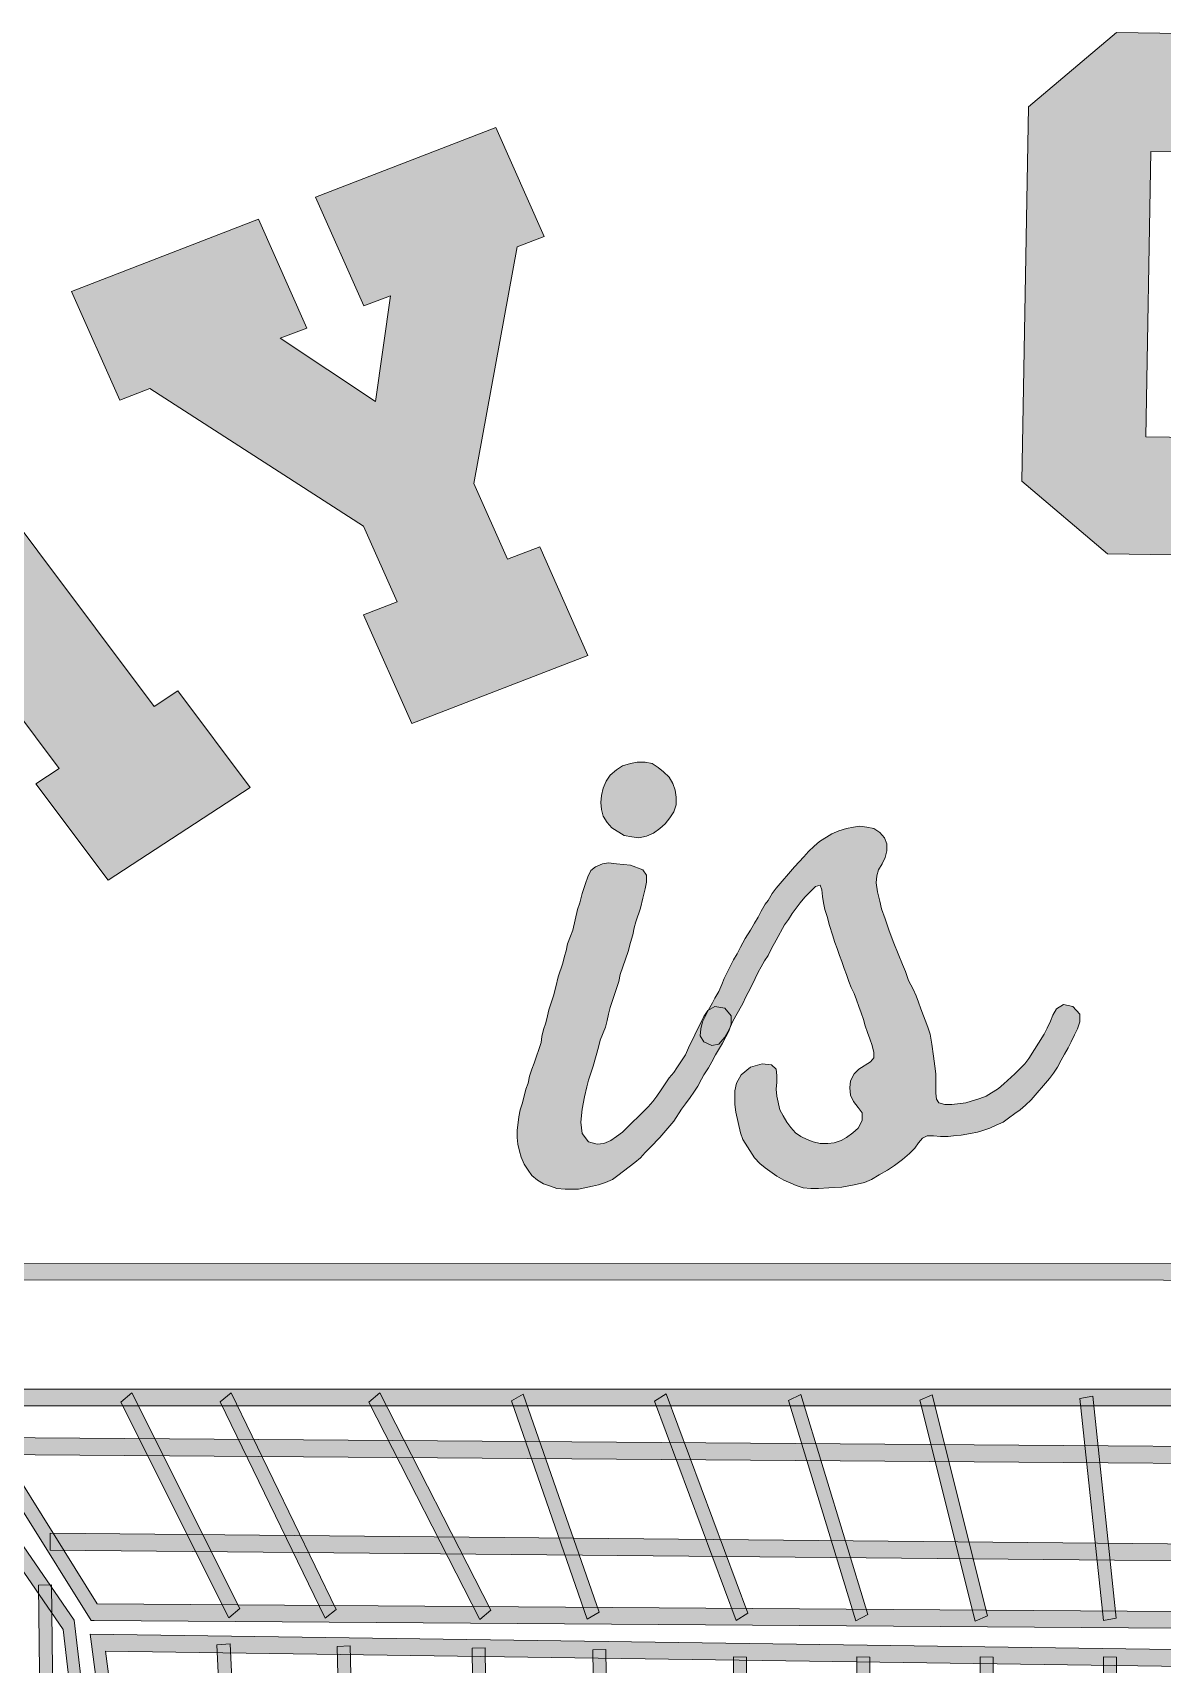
# Model space of a CAD drawing. Header units: inches. Extents: x 0.5 to 14.5, y -16.1 to -0.8.
# Drawn here: x 2.88 to 7.5, y -7.49 to -0.82 of the extents above; entities that cross this region are included whole.
import ezdxf

# ---------------------------------------------------------------- set-up
doc = ezdxf.new("R2010")
doc.units = ezdxf.units.IN
doc.header["$MEASUREMENT"] = 0
doc.layers.add('Layer 1', color=7, linetype='Continuous')

# ---------------------------------------------------------------- blocks, each defined once
blk = doc.blocks.new('block 6')
at = {"layer": 'Layer 1', "true_color": 0xc69c6d}
h = blk.add_hatch(color=33, dxfattribs=at)
h.dxf.hatch_style = 2
edge = h.paths.add_edge_path()
edge.add_spline(control_points=[(2.0844, -12.6171), (2.0844, -12.6171), (2.0844, -6.116), (2.0844, -6.116), (2.0844, -6.116), (2.0875, -6.0999), (2.0875, -6.0999), (2.1406, -5.9713), (2.2119, -5.8903), (2.3134, -5.8511), (2.3134, -5.8511), (12.6945, -5.8527), (12.6945, -5.8527), (12.788, -5.8903), (12.8593, -5.9711), (12.9125, -6.0998), (12.9125, -6.0998), (12.9156, -12.6171), (12.9156, -12.6171), (12.9156, -12.6171), (12.4864, -12.6171), (12.4864, -12.6171), (12.4864, -12.6171), (12.4864, -6.4326), (12.4864, -6.4326), (12.4864, -6.4326), (2.5136, -6.4326), (2.5136, -6.4326), (2.5136, -6.4326), (2.5136, -12.6171), (2.5136, -12.6171), (2.5136, -12.6171), (2.0844, -12.6171), (2.0844, -12.6171), (2.0844, -12.6171), (2.0844, -12.6171), (2.0844, -12.6171)], knot_values=[0, 0, 0, 0, 1, 1, 1, 2, 2, 2, 3, 3, 3, 4, 4, 4, 5, 5, 5, 6, 6, 6, 7, 7, 7, 8, 8, 8, 9, 9, 9, 10, 10, 10, 11, 11, 11, 12, 12, 12, 12], degree=3, periodic=1)
edge = h.paths.add_edge_path()
edge.add_spline(control_points=[(2.4603, -12.5484), (2.4603, -12.5484), (2.4603, -6.3639), (2.4603, -6.3639), (2.4603, -6.3639), (12.5396, -6.3639), (12.5396, -6.3639), (12.5396, -6.3639), (12.5396, -12.5484), (12.5396, -12.5484), (12.5396, -12.5484), (12.8623, -12.5484), (12.8623, -12.5484), (12.8623, -12.5484), (12.8623, -6.1248), (12.8623, -6.1248), (12.8159, -6.0157), (12.7575, -5.9501), (12.6866, -5.9199), (12.6866, -5.9199), (2.3213, -5.9183), (2.3213, -5.9183), (2.2424, -5.9501), (2.184, -6.0157), (2.1377, -6.1248), (2.1377, -6.1248), (2.1377, -12.5484), (2.1377, -12.5484), (2.1377, -12.5484), (2.4603, -12.5484), (2.4603, -12.5484), (2.4603, -12.5484), (2.4603, -12.5484), (2.4603, -12.5484)], knot_values=[0, 0, 0, 0, 1, 1, 1, 2, 2, 2, 3, 3, 3, 4, 4, 4, 5, 5, 5, 6, 6, 6, 7, 7, 7, 8, 8, 8, 9, 9, 9, 10, 10, 10, 11, 11, 11, 11], degree=3, periodic=1)
at = {"layer": 'Layer 1', "lineweight": 0}
for points, knots in [([(2.0844, -12.6171), (2.0844, -12.6171), (2.0844, -6.116), (2.0844, -6.116), (2.0844, -6.116), (2.0875, -6.0999), (2.0875, -6.0999), (2.1406, -5.9713), (2.2119, -5.8903), (2.3134, -5.8511), (2.3134, -5.8511), (12.6945, -5.8527), (12.6945, -5.8527), (12.788, -5.8903), (12.8593, -5.9711), (12.9125, -6.0998), (12.9125, -6.0998), (12.9156, -12.6171), (12.9156, -12.6171), (12.9156, -12.6171), (12.4864, -12.6171), (12.4864, -12.6171), (12.4864, -12.6171), (12.4864, -6.4326), (12.4864, -6.4326), (12.4864, -6.4326), (2.5136, -6.4326), (2.5136, -6.4326), (2.5136, -6.4326), (2.5136, -12.6171), (2.5136, -12.6171), (2.5136, -12.6171), (2.0844, -12.6171), (2.0844, -12.6171), (2.0844, -12.6171), (2.0844, -12.6171), (2.0844, -12.6171)], [0, 0, 0, 0, 1, 1, 1, 2, 2, 2, 3, 3, 3, 4, 4, 4, 5, 5, 5, 6, 6, 6, 7, 7, 7, 8, 8, 8, 9, 9, 9, 10, 10, 10, 11, 11, 11, 12, 12, 12, 12]), ([(2.4603, -12.5484), (2.4603, -12.5484), (2.4603, -6.3639), (2.4603, -6.3639), (2.4603, -6.3639), (12.5396, -6.3639), (12.5396, -6.3639), (12.5396, -6.3639), (12.5396, -12.5484), (12.5396, -12.5484), (12.5396, -12.5484), (12.8623, -12.5484), (12.8623, -12.5484), (12.8623, -12.5484), (12.8623, -6.1248), (12.8623, -6.1248), (12.8159, -6.0157), (12.7575, -5.9501), (12.6866, -5.9199), (12.6866, -5.9199), (2.3213, -5.9183), (2.3213, -5.9183), (2.2424, -5.9501), (2.184, -6.0157), (2.1377, -6.1248), (2.1377, -6.1248), (2.1377, -12.5484), (2.1377, -12.5484), (2.1377, -12.5484), (2.4603, -12.5484), (2.4603, -12.5484), (2.4603, -12.5484), (2.4603, -12.5484), (2.4603, -12.5484)], [0, 0, 0, 0, 1, 1, 1, 2, 2, 2, 3, 3, 3, 4, 4, 4, 5, 5, 5, 6, 6, 6, 7, 7, 7, 8, 8, 8, 9, 9, 9, 10, 10, 10, 11, 11, 11, 11])]:
    blk.add_open_spline(points, degree=3, knots=knots, dxfattribs=at)
blk = doc.blocks.new('block 5')
at = {"layer": 'Layer 1'}
blk.add_blockref('block 6', (0, 0), dxfattribs=at)
blk = doc.blocks.new('block 4')
at = {"layer": 'Layer 1'}
blk.add_blockref('block 5', (0, 0), dxfattribs=at)
blk = doc.blocks.new('block 9')
at = {"layer": 'Layer 1', "true_color": 0xc69c6d}
h = blk.add_hatch(color=33, dxfattribs=at)
h.dxf.hatch_style = 2
h.paths.add_polyline_path([(2.4603, -12.6523), (2.4603, -12.2568), (3.4771, -11.3665), (3.0097, -7.346), (2.4603, -6.5481), (2.4603, -6.3639), (2.6006, -6.3639), (3.1491, -7.241), (11.756, -7.3022), (12.3758, -6.3639), (12.5396, -6.3639), (12.5396, -6.6284), (11.9245, -7.384), (11.5343, -11.3517), (12.5396, -12.3194), (12.5396, -12.6511), (11.4135, -11.5709), (3.6341, -11.4942)])
h.paths.add_polyline_path([(12.4864, -12.3538), (11.4775, -11.3829), (11.8729, -7.3632), (11.8742, -7.3509), (12.4864, -6.5989), (12.4864, -6.4326), (12.4004, -6.4326), (11.7805, -7.3712), (3.1362, -7.3096), (3.1235, -7.3095), (2.5752, -6.4326), (2.5136, -6.4326), (2.5136, -6.5221), (3.0547, -7.308), (3.5348, -11.399), (2.5136, -12.2933), (2.5136, -12.5132), (3.609, -11.4324), (3.6163, -11.4252), (11.4227, -11.5023), (12.4864, -12.5144)])
h.paths.add_polyline_path([(11.3983, -11.3711), (3.6608, -11.3095), (3.6385, -11.3093), (3.1249, -7.4057), (3.1195, -7.3652), (11.7745, -7.4874)])
h.paths.add_polyline_path([(11.7141, -7.5553), (3.1827, -7.4347), (3.6835, -11.2409), (11.3513, -11.3021)])
at = {"layer": 'Layer 1', "lineweight": 0}
for points in [[(2.4603, -12.6523), (2.4603, -12.2568), (3.4771, -11.3665), (3.0097, -7.346), (2.4603, -6.5481), (2.4603, -6.3639), (2.6006, -6.3639), (3.1491, -7.241), (11.756, -7.3022), (12.3758, -6.3639), (12.5396, -6.3639), (12.5396, -6.6284), (11.9245, -7.384), (11.5343, -11.3517), (12.5396, -12.3194), (12.5396, -12.6511), (11.4135, -11.5709), (3.6341, -11.4942), (2.4603, -12.6523), (2.4603, -12.6523)], [(12.4864, -12.3538), (11.4775, -11.3829), (11.8729, -7.3632), (11.8742, -7.3509), (12.4864, -6.5989), (12.4864, -6.4326), (12.4004, -6.4326), (11.7805, -7.3712), (3.1362, -7.3096), (3.1235, -7.3095), (2.5752, -6.4326), (2.5136, -6.4326), (2.5136, -6.5221), (3.0547, -7.308), (3.5348, -11.399), (2.5136, -12.2933), (2.5136, -12.5132), (3.609, -11.4324), (3.6163, -11.4252), (11.4227, -11.5023), (12.4864, -12.5144), (12.4864, -12.3538), (12.4864, -12.3538)], [(11.3983, -11.3711), (3.6608, -11.3095), (3.6385, -11.3093), (3.1249, -7.4057), (3.1195, -7.3652), (11.7745, -7.4874), (11.3983, -11.3711), (11.3983, -11.3711)], [(11.7141, -7.5553), (3.1827, -7.4347), (3.6835, -11.2409), (11.3513, -11.3021), (11.7141, -7.5553), (11.7141, -7.5553)]]:
    blk.add_lwpolyline(points, dxfattribs=at)
blk = doc.blocks.new('block 8')
at = {"layer": 'Layer 1'}
blk.add_blockref('block 9', (0, 0), dxfattribs=at)
blk = doc.blocks.new('block 7')
at = {"layer": 'Layer 1'}
blk.add_blockref('block 8', (0, 0), dxfattribs=at)
blk = doc.blocks.new('block 12')
at = {"layer": 'Layer 1', "true_color": 0xc69c6d}
h = blk.add_hatch(color=33, dxfattribs=at)
h.dxf.hatch_style = 2
h.paths.add_polyline_path([(12.2102, -6.702), (12.2104, -6.6333), (2.7119, -6.562), (2.7117, -6.6307)])
at = {"layer": 'Layer 1', "lineweight": 0}
blk.add_lwpolyline([(12.2102, -6.702), (12.2104, -6.6333), (2.7119, -6.562), (2.7117, -6.6307), (12.2102, -6.702), (12.2102, -6.702)], dxfattribs=at)
blk = doc.blocks.new('block 11')
at = {"layer": 'Layer 1'}
blk.add_blockref('block 12', (0, 0), dxfattribs=at)
blk = doc.blocks.new('block 10')
at = {"layer": 'Layer 1'}
blk.add_blockref('block 11', (0, 0), dxfattribs=at)
blk = doc.blocks.new('block 15')
at = {"layer": 'Layer 1', "true_color": 0xc69c6d}
h = blk.add_hatch(color=33, dxfattribs=at)
h.dxf.hatch_style = 2
h.paths.add_polyline_path([(11.9424, -7.107), (11.9428, -7.0382), (2.9564, -6.9528), (2.956, -7.0216)])
at = {"layer": 'Layer 1', "lineweight": 0}
blk.add_lwpolyline([(11.9424, -7.107), (11.9428, -7.0382), (2.9564, -6.9528), (2.956, -7.0216), (11.9424, -7.107), (11.9424, -7.107)], dxfattribs=at)
blk = doc.blocks.new('block 14')
at = {"layer": 'Layer 1'}
blk.add_blockref('block 15', (0, 0), dxfattribs=at)
blk = doc.blocks.new('block 13')
at = {"layer": 'Layer 1'}
blk.add_blockref('block 14', (0, 0), dxfattribs=at)
blk = doc.blocks.new('block 42')
at = {"layer": 'Layer 1', "true_color": 0xc69c6d}
h = blk.add_hatch(color=33, dxfattribs=at)
h.dxf.hatch_style = 2
h.paths.add_polyline_path([(7.2589, -7.3093), (7.3118, -7.3002), (7.2164, -6.3937), (7.1635, -6.4028)])
at = {"layer": 'Layer 1', "lineweight": 0}
blk.add_lwpolyline([(7.2589, -7.3093), (7.3118, -7.3002), (7.2164, -6.3937), (7.1635, -6.4028), (7.2589, -7.3093), (7.2589, -7.3093)], dxfattribs=at)
blk = doc.blocks.new('block 41')
at = {"layer": 'Layer 1'}
blk.add_blockref('block 42', (0, 0), dxfattribs=at)
blk = doc.blocks.new('block 40')
at = {"layer": 'Layer 1'}
blk.add_blockref('block 41', (0, 0), dxfattribs=at)
blk = doc.blocks.new('block 45')
at = {"layer": 'Layer 1', "true_color": 0xc69c6d}
h = blk.add_hatch(color=33, dxfattribs=at)
h.dxf.hatch_style = 2
h.paths.add_polyline_path([(6.7353, -7.3116), (6.7861, -7.2904), (6.5597, -6.3877), (6.5089, -6.4089)])
at = {"layer": 'Layer 1', "lineweight": 0}
blk.add_lwpolyline([(6.7353, -7.3116), (6.7861, -7.2904), (6.5597, -6.3877), (6.5089, -6.4089), (6.7353, -7.3116), (6.7353, -7.3116)], dxfattribs=at)
blk = doc.blocks.new('block 44')
at = {"layer": 'Layer 1'}
blk.add_blockref('block 45', (0, 0), dxfattribs=at)
blk = doc.blocks.new('block 43')
at = {"layer": 'Layer 1'}
blk.add_blockref('block 44', (0, 0), dxfattribs=at)
blk = doc.blocks.new('block 48')
at = {"layer": 'Layer 1', "true_color": 0xc69c6d}
h = blk.add_hatch(color=33, dxfattribs=at)
h.dxf.hatch_style = 2
h.paths.add_polyline_path([(6.2474, -7.3101), (6.2969, -7.2849), (6.0225, -6.3857), (5.973, -6.4109)])
at = {"layer": 'Layer 1', "lineweight": 0}
blk.add_lwpolyline([(6.2474, -7.3101), (6.2969, -7.2849), (6.0225, -6.3857), (5.973, -6.4109), (6.2474, -7.3101), (6.2474, -7.3101)], dxfattribs=at)
blk = doc.blocks.new('block 47')
at = {"layer": 'Layer 1'}
blk.add_blockref('block 48', (0, 0), dxfattribs=at)
blk = doc.blocks.new('block 46')
at = {"layer": 'Layer 1'}
blk.add_blockref('block 47', (0, 0), dxfattribs=at)
blk = doc.blocks.new('block 51')
at = {"layer": 'Layer 1', "true_color": 0xc69c6d}
h = blk.add_hatch(color=33, dxfattribs=at)
h.dxf.hatch_style = 2
h.paths.add_polyline_path([(5.759, -7.3089), (5.8071, -7.2791), (5.4734, -6.3834), (5.4253, -6.4132)])
at = {"layer": 'Layer 1', "lineweight": 0}
blk.add_lwpolyline([(5.759, -7.3089), (5.8071, -7.2791), (5.4734, -6.3834), (5.4253, -6.4132), (5.759, -7.3089), (5.759, -7.3089)], dxfattribs=at)
blk = doc.blocks.new('block 50')
at = {"layer": 'Layer 1'}
blk.add_blockref('block 51', (0, 0), dxfattribs=at)
blk = doc.blocks.new('block 49')
at = {"layer": 'Layer 1'}
blk.add_blockref('block 50', (0, 0), dxfattribs=at)
blk = doc.blocks.new('block 54')
at = {"layer": 'Layer 1', "true_color": 0xc69c6d}
h = blk.add_hatch(color=33, dxfattribs=at)
h.dxf.hatch_style = 2
h.paths.add_polyline_path([(5.1505, -7.3038), (5.1992, -7.2756), (4.8894, -6.3842), (4.8407, -6.4124)])
at = {"layer": 'Layer 1', "lineweight": 0}
blk.add_lwpolyline([(5.1505, -7.3038), (5.1992, -7.2756), (4.8894, -6.3842), (4.8407, -6.4124), (5.1505, -7.3038), (5.1505, -7.3038)], dxfattribs=at)
blk = doc.blocks.new('block 53')
at = {"layer": 'Layer 1'}
blk.add_blockref('block 54', (0, 0), dxfattribs=at)
blk = doc.blocks.new('block 52')
at = {"layer": 'Layer 1'}
blk.add_blockref('block 53', (0, 0), dxfattribs=at)
blk = doc.blocks.new('block 57')
at = {"layer": 'Layer 1', "true_color": 0xc69c6d}
h = blk.add_hatch(color=33, dxfattribs=at)
h.dxf.hatch_style = 2
h.paths.add_polyline_path([(4.7118, -7.3056), (4.7563, -7.2677), (4.3031, -6.3793), (4.2586, -6.4172)])
at = {"layer": 'Layer 1', "lineweight": 0}
blk.add_lwpolyline([(4.7118, -7.3056), (4.7563, -7.2677), (4.3031, -6.3793), (4.2586, -6.4172), (4.7118, -7.3056), (4.7118, -7.3056)], dxfattribs=at)
blk = doc.blocks.new('block 56')
at = {"layer": 'Layer 1'}
blk.add_blockref('block 57', (0, 0), dxfattribs=at)
blk = doc.blocks.new('block 55')
at = {"layer": 'Layer 1'}
blk.add_blockref('block 56', (0, 0), dxfattribs=at)
blk = doc.blocks.new('block 60')
at = {"layer": 'Layer 1', "true_color": 0xc69c6d}
h = blk.add_hatch(color=33, dxfattribs=at)
h.dxf.hatch_style = 2
h.paths.add_polyline_path([(4.0793, -7.3003), (4.1245, -7.2638), (3.6954, -6.38), (3.6503, -6.4165)])
at = {"layer": 'Layer 1', "lineweight": 0}
blk.add_lwpolyline([(4.0793, -7.3003), (4.1245, -7.2638), (3.6954, -6.38), (3.6503, -6.4165), (4.0793, -7.3003), (4.0793, -7.3003)], dxfattribs=at)
blk = doc.blocks.new('block 59')
at = {"layer": 'Layer 1'}
blk.add_blockref('block 60', (0, 0), dxfattribs=at)
blk = doc.blocks.new('block 58')
at = {"layer": 'Layer 1'}
blk.add_blockref('block 59', (0, 0), dxfattribs=at)
blk = doc.blocks.new('block 63')
at = {"layer": 'Layer 1', "true_color": 0xc69c6d}
h = blk.add_hatch(color=33, dxfattribs=at)
h.dxf.hatch_style = 2
h.paths.add_polyline_path([(3.6862, -7.2979), (3.7309, -7.2606), (3.2899, -6.3796), (3.2452, -6.417)])
at = {"layer": 'Layer 1', "lineweight": 0}
blk.add_lwpolyline([(3.6862, -7.2979), (3.7309, -7.2606), (3.2899, -6.3796), (3.2452, -6.417), (3.6862, -7.2979), (3.6862, -7.2979)], dxfattribs=at)
blk = doc.blocks.new('block 62')
at = {"layer": 'Layer 1'}
blk.add_blockref('block 63', (0, 0), dxfattribs=at)
blk = doc.blocks.new('block 61')
at = {"layer": 'Layer 1'}
blk.add_blockref('block 62', (0, 0), dxfattribs=at)
blk = doc.blocks.new('block 117')
at = {"layer": 'Layer 1', "true_color": 0xc69c6d}
h = blk.add_hatch(color=33, dxfattribs=at)
h.dxf.hatch_style = 2
h.paths.add_polyline_path([(7.2939, -11.3041), (7.3123, -7.4586), (7.259, -7.4581), (7.2406, -11.3035)])
at = {"layer": 'Layer 1', "lineweight": 0}
blk.add_lwpolyline([(7.2939, -11.3041), (7.3123, -7.4586), (7.259, -7.4581), (7.2406, -11.3035), (7.2939, -11.3041), (7.2939, -11.3041)], dxfattribs=at)
blk = doc.blocks.new('block 116')
at = {"layer": 'Layer 1'}
blk.add_blockref('block 117', (0, 0), dxfattribs=at)
blk = doc.blocks.new('block 115')
at = {"layer": 'Layer 1'}
blk.add_blockref('block 116', (0, 0), dxfattribs=at)
blk = doc.blocks.new('block 120')
at = {"layer": 'Layer 1', "true_color": 0xc69c6d}
h = blk.add_hatch(color=33, dxfattribs=at)
h.dxf.hatch_style = 2
h.paths.add_polyline_path([(6.7901, -11.3041), (6.8086, -7.4586), (6.7553, -7.4581), (6.7369, -11.3035)])
at = {"layer": 'Layer 1', "lineweight": 0}
blk.add_lwpolyline([(6.7901, -11.3041), (6.8086, -7.4586), (6.7553, -7.4581), (6.7369, -11.3035), (6.7901, -11.3041), (6.7901, -11.3041)], dxfattribs=at)
blk = doc.blocks.new('block 119')
at = {"layer": 'Layer 1'}
blk.add_blockref('block 120', (0, 0), dxfattribs=at)
blk = doc.blocks.new('block 118')
at = {"layer": 'Layer 1'}
blk.add_blockref('block 119', (0, 0), dxfattribs=at)
blk = doc.blocks.new('block 123')
at = {"layer": 'Layer 1', "true_color": 0xc69c6d}
h = blk.add_hatch(color=33, dxfattribs=at)
h.dxf.hatch_style = 2
h.paths.add_polyline_path([(6.2864, -11.3041), (6.3048, -7.4586), (6.2516, -7.4581), (6.2331, -11.3035)])
at = {"layer": 'Layer 1', "lineweight": 0}
blk.add_lwpolyline([(6.2864, -11.3041), (6.3048, -7.4586), (6.2516, -7.4581), (6.2331, -11.3035), (6.2864, -11.3041), (6.2864, -11.3041)], dxfattribs=at)
blk = doc.blocks.new('block 122')
at = {"layer": 'Layer 1'}
blk.add_blockref('block 123', (0, 0), dxfattribs=at)
blk = doc.blocks.new('block 121')
at = {"layer": 'Layer 1'}
blk.add_blockref('block 122', (0, 0), dxfattribs=at)
blk = doc.blocks.new('block 126')
at = {"layer": 'Layer 1', "true_color": 0xc69c6d}
h = blk.add_hatch(color=33, dxfattribs=at)
h.dxf.hatch_style = 2
h.paths.add_polyline_path([(5.7827, -11.3041), (5.8011, -7.4586), (5.7478, -7.4581), (5.7294, -11.3035)])
at = {"layer": 'Layer 1', "lineweight": 0}
blk.add_lwpolyline([(5.7827, -11.3041), (5.8011, -7.4586), (5.7478, -7.4581), (5.7294, -11.3035), (5.7827, -11.3041), (5.7827, -11.3041)], dxfattribs=at)
blk = doc.blocks.new('block 125')
at = {"layer": 'Layer 1'}
blk.add_blockref('block 126', (0, 0), dxfattribs=at)
blk = doc.blocks.new('block 124')
at = {"layer": 'Layer 1'}
blk.add_blockref('block 125', (0, 0), dxfattribs=at)
blk = doc.blocks.new('block 129')
at = {"layer": 'Layer 1', "true_color": 0xc69c6d}
h = blk.add_hatch(color=33, dxfattribs=at)
h.dxf.hatch_style = 2
h.paths.add_polyline_path([(5.2257, -11.3045), (5.279, -11.3031), (5.2259, -7.4283), (5.1727, -7.4296)])
at = {"layer": 'Layer 1', "lineweight": 0}
blk.add_lwpolyline([(5.2257, -11.3045), (5.279, -11.3031), (5.2259, -7.4283), (5.1727, -7.4296), (5.2257, -11.3045), (5.2257, -11.3045)], dxfattribs=at)
blk = doc.blocks.new('block 128')
at = {"layer": 'Layer 1'}
blk.add_blockref('block 129', (0, 0), dxfattribs=at)
blk = doc.blocks.new('block 127')
at = {"layer": 'Layer 1'}
blk.add_blockref('block 128', (0, 0), dxfattribs=at)
blk = doc.blocks.new('block 132')
at = {"layer": 'Layer 1', "true_color": 0xc69c6d}
h = blk.add_hatch(color=33, dxfattribs=at)
h.dxf.hatch_style = 2
h.paths.add_polyline_path([(4.722, -11.3043), (4.7753, -11.3033), (4.734, -7.4215), (4.6808, -7.4225)])
at = {"layer": 'Layer 1', "lineweight": 0}
blk.add_lwpolyline([(4.722, -11.3043), (4.7753, -11.3033), (4.734, -7.4215), (4.6808, -7.4225), (4.722, -11.3043), (4.722, -11.3043)], dxfattribs=at)
blk = doc.blocks.new('block 131')
at = {"layer": 'Layer 1'}
blk.add_blockref('block 132', (0, 0), dxfattribs=at)
blk = doc.blocks.new('block 130')
at = {"layer": 'Layer 1'}
blk.add_blockref('block 131', (0, 0), dxfattribs=at)
blk = doc.blocks.new('block 135')
at = {"layer": 'Layer 1', "true_color": 0xc69c6d}
h = blk.add_hatch(color=33, dxfattribs=at)
h.dxf.hatch_style = 2
h.paths.add_polyline_path([(4.2182, -11.3049), (4.2715, -11.3027), (4.1827, -7.4131), (4.1295, -7.4153)])
at = {"layer": 'Layer 1', "lineweight": 0}
blk.add_lwpolyline([(4.2182, -11.3049), (4.2715, -11.3027), (4.1827, -7.4131), (4.1295, -7.4153), (4.2182, -11.3049), (4.2182, -11.3049)], dxfattribs=at)
blk = doc.blocks.new('block 134')
at = {"layer": 'Layer 1'}
blk.add_blockref('block 135', (0, 0), dxfattribs=at)
blk = doc.blocks.new('block 133')
at = {"layer": 'Layer 1'}
blk.add_blockref('block 134', (0, 0), dxfattribs=at)
blk = doc.blocks.new('block 138')
at = {"layer": 'Layer 1', "true_color": 0xc69c6d}
h = blk.add_hatch(color=33, dxfattribs=at)
h.dxf.hatch_style = 2
h.paths.add_polyline_path([(3.8219, -11.2787), (3.8751, -11.2744), (3.6913, -7.4051), (3.638, -7.4094)])
at = {"layer": 'Layer 1', "lineweight": 0}
blk.add_lwpolyline([(3.8219, -11.2787), (3.8751, -11.2744), (3.6913, -7.4051), (3.638, -7.4094), (3.8219, -11.2787), (3.8219, -11.2787)], dxfattribs=at)
blk = doc.blocks.new('block 137')
at = {"layer": 'Layer 1'}
blk.add_blockref('block 138', (0, 0), dxfattribs=at)
blk = doc.blocks.new('block 136')
at = {"layer": 'Layer 1'}
blk.add_blockref('block 137', (0, 0), dxfattribs=at)
blk = doc.blocks.new('block 141')
at = {"layer": 'Layer 1', "true_color": 0xc69c6d}
h = blk.add_hatch(color=33, dxfattribs=at)
h.dxf.hatch_style = 2
h.paths.add_polyline_path([(3.1305, -7.8241), (3.1544, -7.7626), (2.499, -7.3367), (2.475, -7.3982)])
at = {"layer": 'Layer 1', "lineweight": 0}
blk.add_lwpolyline([(3.1305, -7.8241), (3.1544, -7.7626), (2.499, -7.3367), (2.475, -7.3982), (3.1305, -7.8241), (3.1305, -7.8241)], dxfattribs=at)
blk = doc.blocks.new('block 140')
at = {"layer": 'Layer 1'}
blk.add_blockref('block 141', (0, 0), dxfattribs=at)
blk = doc.blocks.new('block 139')
at = {"layer": 'Layer 1'}
blk.add_blockref('block 140', (0, 0), dxfattribs=at)
blk = doc.blocks.new('block 162')
at = {"layer": 'Layer 1', "true_color": 0xc69c6d}
h = blk.add_hatch(color=33, dxfattribs=at)
h.dxf.hatch_style = 2
h.paths.add_polyline_path([(2.9639, -11.8525), (3.0172, -11.8514), (2.9619, -7.1639), (2.9086, -7.165)])
at = {"layer": 'Layer 1', "lineweight": 0}
blk.add_lwpolyline([(2.9639, -11.8525), (3.0172, -11.8514), (2.9619, -7.1639), (2.9086, -7.165), (2.9639, -11.8525), (2.9639, -11.8525)], dxfattribs=at)
blk = doc.blocks.new('block 161')
at = {"layer": 'Layer 1'}
blk.add_blockref('block 162', (0, 0), dxfattribs=at)
blk = doc.blocks.new('block 160')
at = {"layer": 'Layer 1'}
blk.add_blockref('block 161', (0, 0), dxfattribs=at)
blk = doc.blocks.new('block 3')
at = {"layer": 'Layer 1'}
for name in ['block 4', 'block 7', 'block 61', 'block 58', 'block 55', 'block 52', 'block 49', 'block 46', 'block 43', 'block 40', 'block 10', 'block 13', 'block 160', 'block 139', 'block 136', 'block 133', 'block 130', 'block 127', 'block 124', 'block 121', 'block 118', 'block 115']:
    blk.add_blockref(name, (0, 0), dxfattribs=at)
blk = doc.blocks.new('block 189')
at = {"layer": 'Layer 1', "true_color": 0xfbb03b}
h = blk.add_hatch(color=40, dxfattribs=at)
h.dxf.hatch_style = 2
h.paths.add_polyline_path([(5.7382, -4.8394), (5.7382, -4.8737), (5.7287, -4.9018), (5.7033, -4.9518), (5.6749, -4.9986), (5.659, -5.0267), (5.6464, -5.0517), (5.6274, -5.0798), (5.6179, -5.0985), (5.602, -5.1266), (5.5862, -5.1516), (5.5704, -5.1734), (5.5514, -5.1984), (5.5355, -5.2203), (5.5039, -5.2702), (5.4469, -5.3358), (5.4089, -5.3764), (5.3867, -5.3982), (5.3678, -5.4201), (5.3456, -5.4388), (5.2759, -5.4919), (5.2538, -5.5075), (5.2253, -5.52), (5.1968, -5.5294), (5.1715, -5.5356), (5.1145, -5.5481), (5.0606, -5.5481), (5.0258, -5.545), (5.0005, -5.5356), (4.972, -5.5263), (4.9467, -5.5106), (4.9245, -5.4919), (4.9087, -5.4701), (4.8928, -5.4451), (4.8802, -5.417), (4.8738, -5.392), (4.8675, -5.3639), (4.8643, -5.3358), (4.8643, -5.3077), (4.8707, -5.2515), (4.877, -5.2234), (4.8865, -5.1953), (4.8992, -5.1391), (4.9087, -5.1141), (4.915, -5.086), (4.9245, -5.0579), (4.934, -5.0329), (4.9625, -4.9486), (4.9656, -4.9237), (4.972, -4.8956), (4.9815, -4.8675), (4.9878, -4.8394), (4.9941, -4.8144), (5.0131, -4.7582), (5.0226, -4.7207), (5.0321, -4.6801), (5.0511, -4.6239), (5.0575, -4.5958), (5.0638, -4.574), (5.0701, -4.5459), (5.0828, -4.5146), (5.0923, -4.4897), (5.1113, -4.4054), (5.1208, -4.3773), (5.1303, -4.3398), (5.143, -4.2992), (5.1524, -4.2711), (5.1651, -4.2461), (5.1841, -4.2305), (5.2126, -4.218), (5.2379, -4.2149), (5.2696, -4.218), (5.3266, -4.2243), (5.3772, -4.243), (5.3931, -4.2649), (5.3931, -4.293), (5.3867, -4.3211), (5.3772, -4.3585), (5.3678, -4.3991), (5.3487, -4.4553), (5.3424, -4.4803), (5.3361, -4.5084), (5.3266, -4.5396), (5.3171, -4.5771), (5.2854, -4.6708), (5.2791, -4.6989), (5.2664, -4.7394), (5.2443, -4.805), (5.2379, -4.8331), (5.2316, -4.8581), (5.2253, -4.8862), (5.2031, -4.9393), (5.1968, -4.9674), (5.1746, -5.0454), (5.1556, -5.1016), (5.1493, -5.1297), (5.1398, -5.1703), (5.1303, -5.2203), (5.124, -5.2734), (5.1303, -5.3202), (5.1556, -5.3545), (5.1904, -5.3639), (5.2189, -5.3608), (5.2474, -5.3483), (5.2696, -5.3327), (5.2949, -5.314), (5.3994, -5.2109), (5.4184, -5.1891), (5.4342, -5.1672), (5.4532, -5.1422), (5.4849, -5.0923), (5.5039, -5.0704), (5.5165, -5.0517), (5.5324, -5.0267), (5.5514, -4.9986), (5.564, -4.9705), (5.5894, -4.9174), (5.6274, -4.8425), (5.6432, -4.8175), (5.6717, -4.8019), (5.7128, -4.8081)])
h.paths.add_polyline_path([(5.2284, -3.8808), (5.2443, -3.8558), (5.2696, -3.834), (5.2949, -3.8184), (5.3266, -3.809), (5.3551, -3.8028), (5.3867, -3.8028), (5.4152, -3.809), (5.4406, -3.8246), (5.4627, -3.8433), (5.4849, -3.8652), (5.5007, -3.8902), (5.5102, -3.9183), (5.5134, -3.9464), (5.5134, -3.9776), (5.5039, -4.0057), (5.4881, -4.0307), (5.4691, -4.0557), (5.4469, -4.0744), (5.4216, -4.0931), (5.3931, -4.1056), (5.3614, -4.1119), (5.3329, -4.1087), (5.3013, -4.1025), (5.2506, -4.0713), (5.2316, -4.0494), (5.2158, -4.0244), (5.2094, -3.9963), (5.2063, -3.9682), (5.2094, -3.9401), (5.2158, -3.9089)])
h = blk.add_hatch(color=40, dxfattribs=at)
h.dxf.hatch_style = 2
h.paths.add_polyline_path([(7.1408, -4.9174), (7.1281, -4.9455), (7.1154, -4.9705), (7.0996, -4.9955), (7.0869, -5.0205), (7.0711, -5.0486), (7.0553, -5.0735), (7.0394, -5.0954), (6.9634, -5.1828), (6.9413, -5.2047), (6.9191, -5.2234), (6.897, -5.239), (6.8716, -5.2577), (6.8495, -5.2734), (6.821, -5.2858), (6.7957, -5.2983), (6.7671, -5.3077), (6.745, -5.314), (6.7165, -5.3202), (6.6785, -5.3264), (6.6468, -5.3296), (6.6247, -5.3327), (6.593, -5.3327), (6.5645, -5.3296), (6.5392, -5.3296), (6.5202, -5.3389), (6.5044, -5.3577), (6.4885, -5.3795), (6.4664, -5.4014), (6.4379, -5.4264), (6.4062, -5.4513), (6.3777, -5.4701), (6.3429, -5.4888), (6.3112, -5.5075), (6.2827, -5.52), (6.2416, -5.5294), (6.1909, -5.5388), (6.1371, -5.5419), (6.0959, -5.545), (6.0643, -5.545), (6.0326, -5.5419), (6.0041, -5.5325), (5.982, -5.5231), (5.9535, -5.5106), (5.925, -5.495), (5.8775, -5.4607), (5.8553, -5.442), (5.8332, -5.4201), (5.7857, -5.3452), (5.7762, -5.3171), (5.7572, -5.2328), (5.754, -5.2015), (5.754, -5.1453), (5.7603, -5.1141), (5.7793, -5.0798), (5.8173, -5.0486), (5.8648, -5.0361), (5.9028, -5.0392), (5.9218, -5.0579), (5.925, -5.0829), (5.925, -5.111), (5.9218, -5.1391), (5.925, -5.1672), (5.9376, -5.2234), (5.9503, -5.2484), (5.9661, -5.2734), (5.982, -5.2952), (6.001, -5.3171), (6.0231, -5.3327), (6.0485, -5.3452), (6.0738, -5.3545), (6.1023, -5.3608), (6.1339, -5.3608), (6.1593, -5.3577), (6.1878, -5.3483), (6.2099, -5.3358), (6.2353, -5.3171), (6.2574, -5.2983), (6.2733, -5.2671), (6.2733, -5.2359), (6.2574, -5.214), (6.2384, -5.1891), (6.2258, -5.1641), (6.2226, -5.1329), (6.2258, -5.1048), (6.2416, -5.0767), (6.2606, -5.0579), (6.3081, -5.0267), (6.3207, -5.0111), (6.3207, -4.9892), (6.3144, -4.9611), (6.3049, -4.933), (6.2954, -4.9081), (6.2859, -4.8799), (6.2796, -4.855), (6.2701, -4.8269), (6.2606, -4.8019), (6.2511, -4.7738), (6.2416, -4.7488), (6.2289, -4.7238), (6.2194, -4.6989), (6.2099, -4.6708), (6.2004, -4.6458), (6.1909, -4.6177), (6.1814, -4.5927), (6.1719, -4.5646), (6.1624, -4.5396), (6.1529, -4.5084), (6.1403, -4.4709), (6.1308, -4.4335), (6.1213, -4.4054), (6.115, -4.3773), (6.1118, -4.3523), (6.1086, -4.3242), (6.1023, -4.3055), (6.0833, -4.3117), (6.039, -4.3554), (6.02, -4.3773), (5.9883, -4.421), (5.9725, -4.446), (5.9566, -4.4678), (5.9218, -4.5303), (5.9028, -4.5646), (5.8902, -4.5927), (5.8743, -4.6146), (5.8617, -4.6395), (5.849, -4.6614), (5.8363, -4.6864), (5.8173, -4.727), (5.7983, -4.7613), (5.7857, -4.7894), (5.7572, -4.8394), (5.7445, -4.8643), (5.7319, -4.8924), (5.7128, -4.9268), (5.6875, -4.9549), (5.659, -4.9611), (5.6274, -4.9455), (5.6115, -4.9205), (5.6147, -4.8924), (5.621, -4.8643), (5.6464, -4.8144), (5.6622, -4.7863), (5.6717, -4.7675), (5.6875, -4.7394), (5.7002, -4.7113), (5.7097, -4.6864), (5.7477, -4.6114), (5.7635, -4.5865), (5.7762, -4.5584), (5.7952, -4.524), (5.8173, -4.4897), (5.8332, -4.4616), (5.849, -4.4366), (5.8617, -4.4116), (5.8775, -4.3835), (5.8902, -4.3679), (5.906, -4.3398), (5.9218, -4.3179), (5.9978, -4.2305), (6.0358, -4.1899), (6.0548, -4.1681), (6.077, -4.1462), (6.0991, -4.1275), (6.1498, -4.0963), (6.1783, -4.0838), (6.2099, -4.0744), (6.2384, -4.0682), (6.2637, -4.065), (6.2922, -4.0682), (6.3207, -4.0744), (6.3461, -4.09), (6.3651, -4.1119), (6.3746, -4.1368), (6.3746, -4.1649), (6.3682, -4.193), (6.3556, -4.218), (6.3397, -4.243), (6.3334, -4.268), (6.3302, -4.2961), (6.3366, -4.3336), (6.3461, -4.371), (6.3524, -4.4022), (6.3682, -4.4428), (6.3841, -4.4928), (6.4031, -4.5427), (6.4379, -4.6302), (6.4505, -4.6583), (6.4632, -4.6957), (6.4822, -4.7301), (6.4949, -4.7582), (6.5044, -4.7832), (6.5139, -4.8113), (6.5424, -4.8862), (6.5519, -4.9143), (6.5582, -4.9549), (6.5645, -5.0048), (6.5709, -5.0454), (6.574, -5.0767), (6.574, -5.1547), (6.5772, -5.1797), (6.5867, -5.1953), (6.612, -5.2015), (6.6405, -5.2015), (6.6975, -5.1953), (6.7545, -5.1766), (6.7798, -5.1672), (6.8305, -5.136), (6.8526, -5.1172), (6.897, -5.0767), (6.9381, -5.0361), (6.954, -5.0142), (7.0173, -4.9143), (7.0299, -4.8893), (7.0426, -4.8612), (7.0521, -4.8362), (7.0679, -4.8113), (7.0964, -4.7925), (7.1344, -4.8019), (7.1629, -4.8331), (7.1629, -4.8643), (7.1534, -4.8924)])
at = {"layer": 'Layer 1', "lineweight": 0}
for points in [[(5.2284, -3.8808), (5.2443, -3.8558), (5.2696, -3.834), (5.2949, -3.8184), (5.3266, -3.809), (5.3551, -3.8028), (5.3867, -3.8028), (5.4152, -3.809), (5.4406, -3.8246), (5.4627, -3.8433), (5.4849, -3.8652), (5.5007, -3.8902), (5.5102, -3.9183), (5.5134, -3.9464), (5.5134, -3.9776), (5.5039, -4.0057), (5.4881, -4.0307), (5.4691, -4.0557), (5.4469, -4.0744), (5.4216, -4.0931), (5.3931, -4.1056), (5.3614, -4.1119), (5.3329, -4.1087), (5.3013, -4.1025), (5.2506, -4.0713), (5.2316, -4.0494), (5.2158, -4.0244), (5.2094, -3.9963), (5.2063, -3.9682), (5.2094, -3.9401), (5.2158, -3.9089), (5.2284, -3.8808)], [(7.1408, -4.9174), (7.1281, -4.9455), (7.1154, -4.9705), (7.0996, -4.9955), (7.0869, -5.0205), (7.0711, -5.0486), (7.0553, -5.0735), (7.0394, -5.0954), (6.9634, -5.1828), (6.9413, -5.2047), (6.9191, -5.2234), (6.897, -5.239), (6.8716, -5.2577), (6.8495, -5.2734), (6.821, -5.2858), (6.7957, -5.2983), (6.7671, -5.3077), (6.745, -5.314), (6.7165, -5.3202), (6.6785, -5.3264), (6.6468, -5.3296), (6.6247, -5.3327), (6.593, -5.3327), (6.5645, -5.3296), (6.5392, -5.3296), (6.5202, -5.3389), (6.5044, -5.3577), (6.4885, -5.3795), (6.4664, -5.4014), (6.4379, -5.4264), (6.4062, -5.4513), (6.3777, -5.4701), (6.3429, -5.4888), (6.3112, -5.5075), (6.2827, -5.52), (6.2416, -5.5294), (6.1909, -5.5388), (6.1371, -5.5419), (6.0959, -5.545), (6.0643, -5.545), (6.0326, -5.5419), (6.0041, -5.5325), (5.982, -5.5231), (5.9535, -5.5106), (5.925, -5.495), (5.8775, -5.4607), (5.8553, -5.442), (5.8332, -5.4201), (5.7857, -5.3452), (5.7762, -5.3171), (5.7572, -5.2328), (5.754, -5.2015), (5.754, -5.1453), (5.7603, -5.1141), (5.7793, -5.0798), (5.8173, -5.0486), (5.8648, -5.0361), (5.9028, -5.0392), (5.9218, -5.0579), (5.925, -5.0829), (5.925, -5.111), (5.9218, -5.1391), (5.925, -5.1672), (5.9376, -5.2234), (5.9503, -5.2484), (5.9661, -5.2734), (5.982, -5.2952), (6.001, -5.3171), (6.0231, -5.3327), (6.0485, -5.3452), (6.0738, -5.3545), (6.1023, -5.3608), (6.1339, -5.3608), (6.1593, -5.3577), (6.1878, -5.3483), (6.2099, -5.3358), (6.2353, -5.3171), (6.2574, -5.2983), (6.2733, -5.2671), (6.2733, -5.2359), (6.2574, -5.214), (6.2384, -5.1891), (6.2258, -5.1641), (6.2226, -5.1329), (6.2258, -5.1048), (6.2416, -5.0767), (6.2606, -5.0579), (6.3081, -5.0267), (6.3207, -5.0111), (6.3207, -4.9892), (6.3144, -4.9611), (6.3049, -4.933), (6.2954, -4.9081), (6.2859, -4.8799), (6.2796, -4.855), (6.2701, -4.8269), (6.2606, -4.8019), (6.2511, -4.7738), (6.2416, -4.7488), (6.2289, -4.7238), (6.2194, -4.6989), (6.2099, -4.6708), (6.2004, -4.6458), (6.1909, -4.6177), (6.1814, -4.5927), (6.1719, -4.5646), (6.1624, -4.5396), (6.1529, -4.5084), (6.1403, -4.4709), (6.1308, -4.4335), (6.1213, -4.4054), (6.115, -4.3773), (6.1118, -4.3523), (6.1086, -4.3242), (6.1023, -4.3055), (6.0833, -4.3117), (6.039, -4.3554), (6.02, -4.3773), (5.9883, -4.421), (5.9725, -4.446), (5.9566, -4.4678), (5.9218, -4.5303), (5.9028, -4.5646), (5.8902, -4.5927), (5.8743, -4.6146), (5.8617, -4.6395), (5.849, -4.6614), (5.8363, -4.6864), (5.8173, -4.727), (5.7983, -4.7613), (5.7857, -4.7894), (5.7572, -4.8394), (5.7445, -4.8643), (5.7319, -4.8924), (5.7128, -4.9268), (5.6875, -4.9549), (5.659, -4.9611), (5.6274, -4.9455), (5.6115, -4.9205), (5.6147, -4.8924), (5.621, -4.8643), (5.6464, -4.8144), (5.6622, -4.7863), (5.6717, -4.7675), (5.6875, -4.7394), (5.7002, -4.7113), (5.7097, -4.6864), (5.7477, -4.6114), (5.7635, -4.5865), (5.7762, -4.5584), (5.7952, -4.524), (5.8173, -4.4897), (5.8332, -4.4616), (5.849, -4.4366), (5.8617, -4.4116), (5.8775, -4.3835), (5.8902, -4.3679), (5.906, -4.3398), (5.9218, -4.3179), (5.9978, -4.2305), (6.0358, -4.1899), (6.0548, -4.1681), (6.077, -4.1462), (6.0991, -4.1275), (6.1498, -4.0963), (6.1783, -4.0838), (6.2099, -4.0744), (6.2384, -4.0682), (6.2637, -4.065), (6.2922, -4.0682), (6.3207, -4.0744), (6.3461, -4.09), (6.3651, -4.1119), (6.3746, -4.1368), (6.3746, -4.1649), (6.3682, -4.193), (6.3556, -4.218), (6.3397, -4.243), (6.3334, -4.268), (6.3302, -4.2961), (6.3366, -4.3336), (6.3461, -4.371), (6.3524, -4.4022), (6.3682, -4.4428), (6.3841, -4.4928), (6.4031, -4.5427), (6.4379, -4.6302), (6.4505, -4.6583), (6.4632, -4.6957), (6.4822, -4.7301), (6.4949, -4.7582), (6.5044, -4.7832), (6.5139, -4.8113), (6.5424, -4.8862), (6.5519, -4.9143), (6.5582, -4.9549), (6.5645, -5.0048), (6.5709, -5.0454), (6.574, -5.0767), (6.574, -5.1547), (6.5772, -5.1797), (6.5867, -5.1953), (6.612, -5.2015), (6.6405, -5.2015), (6.6975, -5.1953), (6.7545, -5.1766), (6.7798, -5.1672), (6.8305, -5.136), (6.8526, -5.1172), (6.897, -5.0767), (6.9381, -5.0361), (6.954, -5.0142), (7.0173, -4.9143), (7.0299, -4.8893), (7.0426, -4.8612), (7.0521, -4.8362), (7.0679, -4.8113), (7.0964, -4.7925), (7.1344, -4.8019), (7.1629, -4.8331), (7.1629, -4.8643), (7.1534, -4.8924), (7.1408, -4.9174)], [(5.7382, -4.8394), (5.7382, -4.8737), (5.7287, -4.9018), (5.7033, -4.9518), (5.6749, -4.9986), (5.659, -5.0267), (5.6464, -5.0517), (5.6274, -5.0798), (5.6179, -5.0985), (5.602, -5.1266), (5.5862, -5.1516), (5.5704, -5.1734), (5.5514, -5.1984), (5.5355, -5.2203), (5.5039, -5.2702), (5.4469, -5.3358), (5.4089, -5.3764), (5.3867, -5.3982), (5.3678, -5.4201), (5.3456, -5.4388), (5.2759, -5.4919), (5.2538, -5.5075), (5.2253, -5.52), (5.1968, -5.5294), (5.1715, -5.5356), (5.1145, -5.5481), (5.0606, -5.5481), (5.0258, -5.545), (5.0005, -5.5356), (4.972, -5.5263), (4.9467, -5.5106), (4.9245, -5.4919), (4.9087, -5.4701), (4.8928, -5.4451), (4.8802, -5.417), (4.8738, -5.392), (4.8675, -5.3639), (4.8643, -5.3358), (4.8643, -5.3077), (4.8707, -5.2515), (4.877, -5.2234), (4.8865, -5.1953), (4.8992, -5.1391), (4.9087, -5.1141), (4.915, -5.086), (4.9245, -5.0579), (4.934, -5.0329), (4.9625, -4.9486), (4.9656, -4.9237), (4.972, -4.8956), (4.9815, -4.8675), (4.9878, -4.8394), (4.9941, -4.8144), (5.0131, -4.7582), (5.0226, -4.7207), (5.0321, -4.6801), (5.0511, -4.6239), (5.0575, -4.5958), (5.0638, -4.574), (5.0701, -4.5459), (5.0828, -4.5146), (5.0923, -4.4897), (5.1113, -4.4054), (5.1208, -4.3773), (5.1303, -4.3398), (5.143, -4.2992), (5.1524, -4.2711), (5.1651, -4.2461), (5.1841, -4.2305), (5.2126, -4.218), (5.2379, -4.2149), (5.2696, -4.218), (5.3266, -4.2243), (5.3772, -4.243), (5.3931, -4.2649), (5.3931, -4.293), (5.3867, -4.3211), (5.3772, -4.3585), (5.3678, -4.3991), (5.3487, -4.4553), (5.3424, -4.4803), (5.3361, -4.5084), (5.3266, -4.5396), (5.3171, -4.5771), (5.2854, -4.6708), (5.2791, -4.6989), (5.2664, -4.7394), (5.2443, -4.805), (5.2379, -4.8331), (5.2316, -4.8581), (5.2253, -4.8862), (5.2031, -4.9393), (5.1968, -4.9674), (5.1746, -5.0454), (5.1556, -5.1016), (5.1493, -5.1297), (5.1398, -5.1703), (5.1303, -5.2203), (5.124, -5.2734), (5.1303, -5.3202), (5.1556, -5.3545), (5.1904, -5.3639), (5.2189, -5.3608), (5.2474, -5.3483), (5.2696, -5.3327), (5.2949, -5.314), (5.3994, -5.2109), (5.4184, -5.1891), (5.4342, -5.1672), (5.4532, -5.1422), (5.4849, -5.0923), (5.5039, -5.0704), (5.5165, -5.0517), (5.5324, -5.0267), (5.5514, -4.9986), (5.564, -4.9705), (5.5894, -4.9174), (5.6274, -4.8425), (5.6432, -4.8175), (5.6717, -4.8019), (5.7128, -4.8081), (5.7382, -4.8394)]]:
    blk.add_lwpolyline(points, dxfattribs=at)
blk = doc.blocks.new('block 191')
at = {"layer": 'Layer 1', "true_color": 0xfbb03b}
h = blk.add_hatch(color=40, dxfattribs=at)
h.dxf.hatch_style = 2
h.paths.add_polyline_path([(7.3123, -0.8234), (8.2872, -0.8378), (8.637, -1.1228), (8.6308, -1.4861), (8.1281, -1.4787), (8.1308, -1.3189), (7.4522, -1.3088), (7.4323, -2.4738), (8.111, -2.4838), (8.1177, -2.0905), (7.8379, -2.0864), (7.8461, -1.6056), (8.6285, -1.6172), (8.6107, -2.6661), (8.2509, -2.9667), (7.276, -2.9523), (6.9264, -2.6561), (6.9525, -1.1265)])
h = blk.add_hatch(color=40, dxfattribs=at)
h.dxf.hatch_style = 2
h.paths.add_polyline_path([(3.0433, -1.8805), (3.8073, -1.5856), (4.0045, -2.0299), (3.8957, -2.0718), (4.2861, -2.3307), (4.3462, -1.898), (4.2374, -1.94), (4.0401, -1.4958), (4.7773, -1.2113), (4.9745, -1.6556), (4.8645, -1.698), (4.6867, -2.665), (4.8242, -2.9746), (4.9564, -2.9235), (5.1536, -3.3678), (4.4341, -3.6454), (4.2368, -3.2012), (4.3737, -3.1484), (4.2363, -2.8388), (3.3634, -2.2773), (3.2405, -2.3247)])
h = blk.add_hatch(color=40, dxfattribs=at)
h.dxf.hatch_style = 2
h.paths.add_polyline_path([(0.5417, -3.4192), (1.0262, -3.1031), (1.9482, -3.3721), (1.9943, -2.4718), (2.4664, -2.1639), (2.7621, -2.5579), (2.6656, -2.6208), (3.3819, -3.5755), (3.4784, -3.5126), (3.774, -3.9065), (3.193, -4.2855), (2.8974, -3.8915), (2.9939, -3.8286), (2.4203, -3.0642), (2.3881, -3.9584), (1.4761, -3.68), (2.0496, -4.4444), (2.1472, -4.3808), (2.4428, -4.7747), (1.8492, -5.1618), (1.5536, -4.7678), (1.6501, -4.7049), (0.9338, -3.7502), (0.8373, -3.8131)])
at = {"layer": 'Layer 1', "lineweight": 0}
for points in [[(7.3123, -0.8234), (8.2872, -0.8378), (8.637, -1.1228), (8.6308, -1.4861), (8.1281, -1.4787), (8.1308, -1.3189), (7.4522, -1.3088), (7.4323, -2.4738), (8.111, -2.4838), (8.1177, -2.0905), (7.8379, -2.0864), (7.8461, -1.6056), (8.6285, -1.6172), (8.6107, -2.6661), (8.2509, -2.9667), (7.276, -2.9523), (6.9264, -2.6561), (6.9525, -1.1265), (7.3123, -0.8234)], [(3.0433, -1.8805), (3.8073, -1.5856), (4.0045, -2.0299), (3.8957, -2.0718), (4.2861, -2.3307), (4.3462, -1.898), (4.2374, -1.94), (4.0401, -1.4958), (4.7773, -1.2113), (4.9745, -1.6556), (4.8645, -1.698), (4.6867, -2.665), (4.8242, -2.9746), (4.9564, -2.9235), (5.1536, -3.3678), (4.4341, -3.6454), (4.2368, -3.2012), (4.3737, -3.1484), (4.2363, -2.8388), (3.3634, -2.2773), (3.2405, -2.3247), (3.0433, -1.8805)], [(2.6656, -2.6208), (3.3819, -3.5755), (3.4784, -3.5126), (3.774, -3.9065), (3.193, -4.2855), (2.8974, -3.8915), (2.9939, -3.8286), (2.4203, -3.0642)]]:
    blk.add_lwpolyline(points, dxfattribs=at)
blk = doc.blocks.new('block 2')
at = {"layer": 'Layer 1'}
for name in ['block 191', 'block 189', 'block 3']:
    blk.add_blockref(name, (0, 0), dxfattribs=at)

msp = doc.modelspace()

# ---------------------------------------------------------------- block references
at = {"layer": 'Layer 1'}
msp.add_blockref('block 2', (0, 0), dxfattribs=at)

doc.saveas('drawing.dxf')
